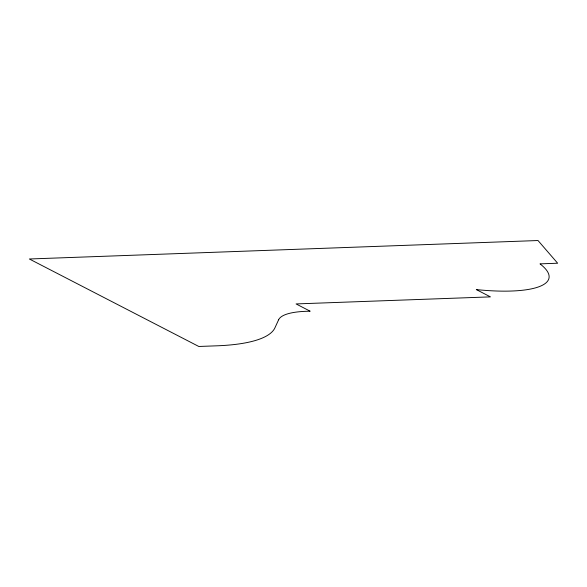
<?xml version="1.0" encoding="UTF-8"?>
<svg xmlns="http://www.w3.org/2000/svg" width="587" height="587" viewBox="0 0 587 587"><rect width="100%" height="100%" fill="white"/><g stroke="black" fill="none" stroke-linecap="round" stroke-linejoin="round"><path stroke-width="0.88" d="M278.627 319.761L274.936 327.81A161.043 41.956 10.9 0 1 216.464 345.831L198.795 346.469L29.35 258.992L538.008 240.531L557.65 263.225L539.981 263.864A101.426 26.422 10.9 0 1 476.321 289.582L490.438 296.875L296.061 303.927L310.185 311.22A75.554 19.679 10.9 0 0 278.627 319.761"/></g></svg>
